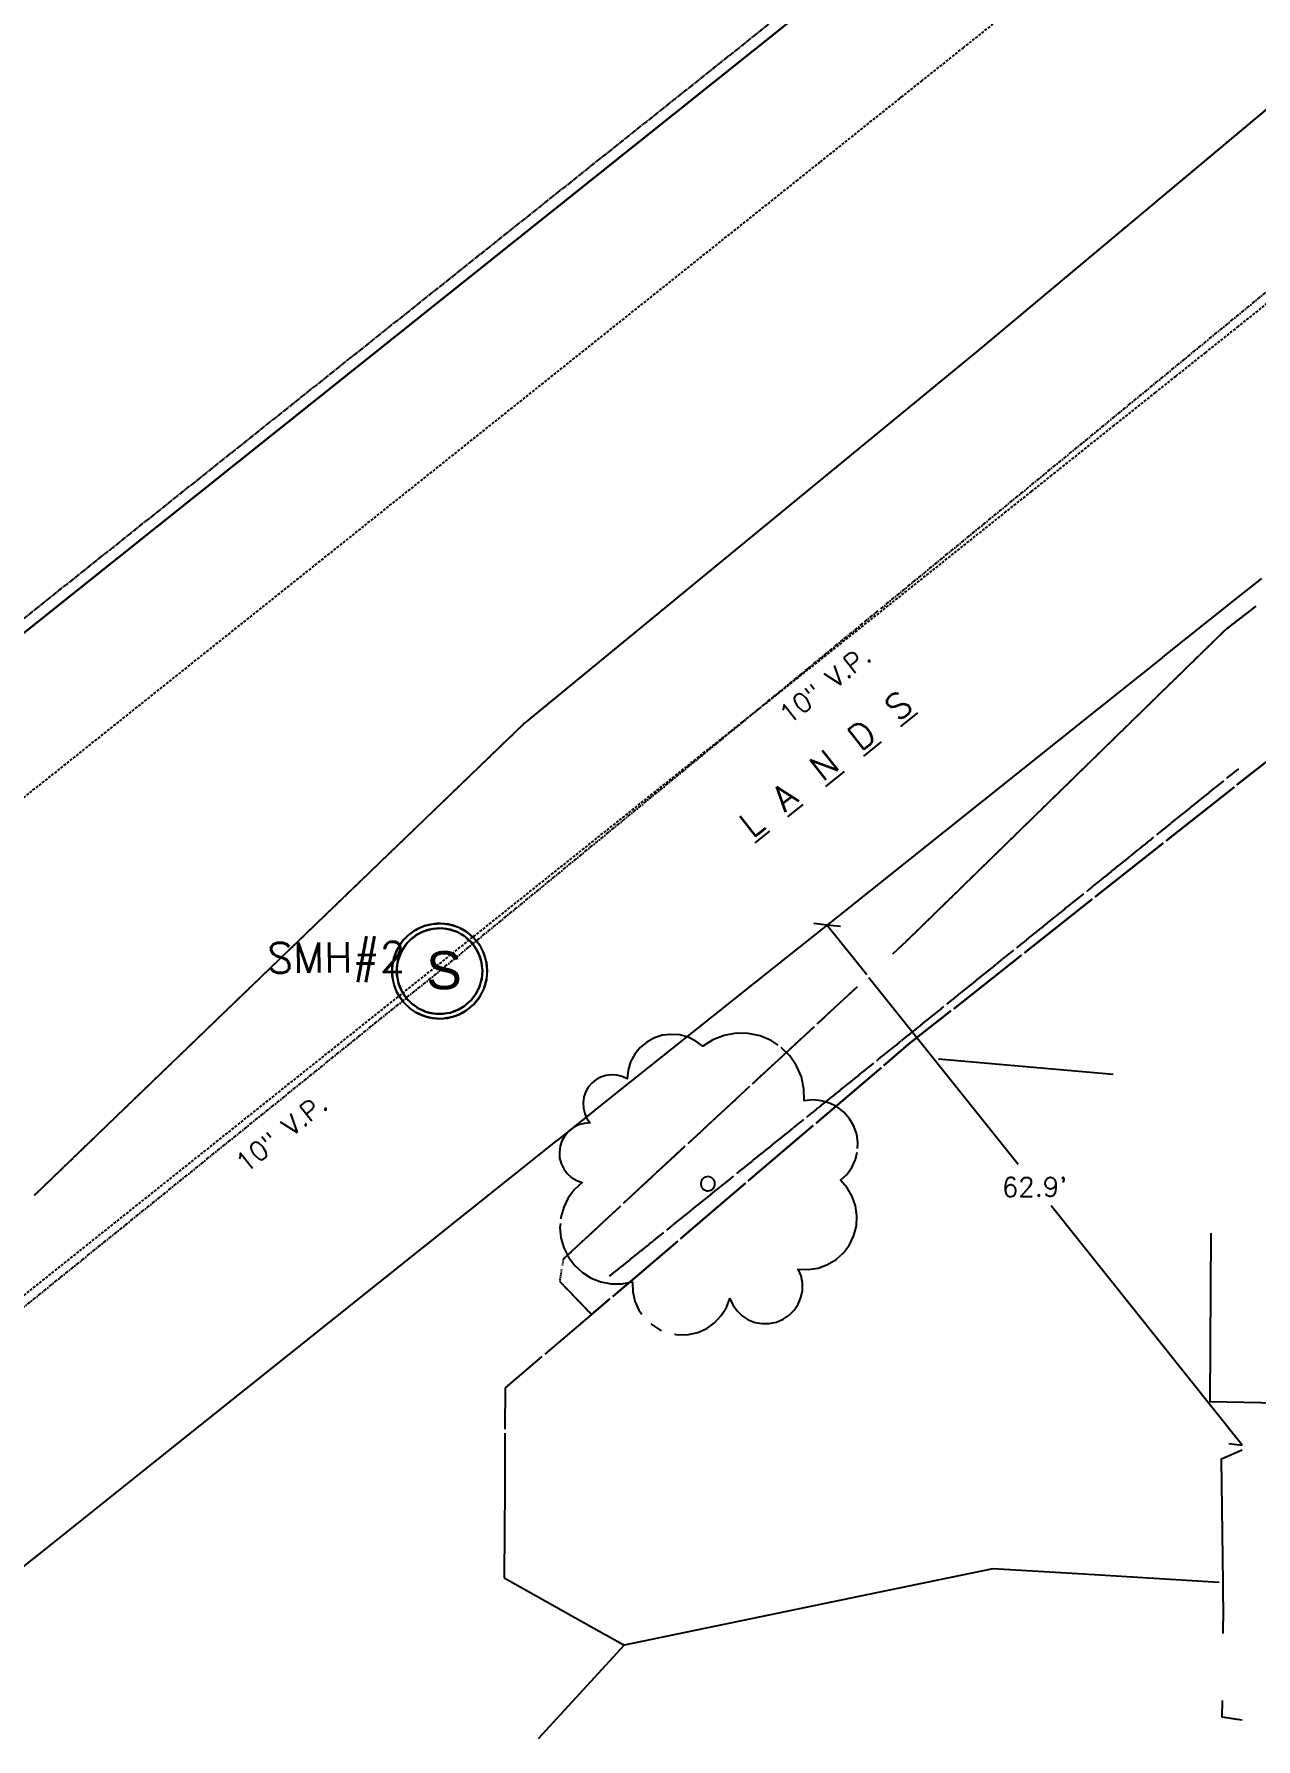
# Model space of a CAD drawing. Header units: inches. Extents: x -5728 to 15181, y 9834 to 15140.
# Drawn here: x 10855 to 12240, y 12149 to 14082 of the extents above; entities that cross this region are included whole.
import ezdxf

# ---------------------------------------------------------------- set-up
doc = ezdxf.new("R2010")
doc.units = ezdxf.units.IN
doc.header["$MEASUREMENT"] = 0
for name, pattern in [('IMPORT-CL', [8.4, 6, -0.6, 1.2, -0.6]), ('IMPORT-DASHED2 _3_', [4.5, 3, -1.5]), ('IMPORT-GUARDRAIL', [12, 3, 0, 6, 0, 3, 0]), ('IMPORT-HIDDEN2 _3_', [2.25, 1.5, -0.75]), ('IMPORT-SAN', [7.8, 4.2, -1.8, 0, -1.8])]:
    doc.linetypes.add(name, pattern=pattern)
for name, color, linetype, lineweight in [('1810 S Park Street_dwg', 147, 'Continuous', 9), ('G-ANNO-MASK', 147, 'Continuous', 9), ('V-ANNO-DIMS-TEXT0', 147, 'Continuous', 9), ('V-ANNO-TEXT1', 147, 'Continuous', 9), ('V-ANNO-TEXT1-SAN-E', 147, 'Continuous', 9), ('V-NODE-PLNT-TREE-E', 147, 'Continuous', 9), ('V-NODE-SSWR-SMH-E', 147, 'Continuous', 9), ('V-PROP-ADJN', 147, 'IMPORT-DASHED2 _3_', 9), ('V-PROP-CNTR-E', 147, 'IMPORT-CL', 9), ('V-PROP-PRCL', 147, 'Continuous', 9), ('V-RAIL-CNTR-E', 147, 'Continuous', 9), ('V-ROAD-ASPH-E', 147, 'Continuous', 9), ('V-ROAD-CONC-E', 147, 'Continuous', 9), ('V-ROAD-GRVL-E', 147, 'IMPORT-HIDDEN2 _3_', 9), ('V-RWAY-LINE-E', 147, 'IMPORT-DASHED2 _3_', 9), ('V-SITE-E', 147, 'Continuous', 9), ('V-SSWR-PIPE-E', 147, 'IMPORT-SAN', 9), ('V-SURV-FIGR-E', 147, 'Continuous', 9), ('V-SWLK-E', 147, 'Continuous', 9)]:
    doc.layers.add(name, color=color, linetype=linetype, lineweight=lineweight)
doc.styles.add('Arial_2', font='arial.ttf', dxfattribs={"height": 43.2})
doc.styles.add('Simplex', font='simplex_.ttf', dxfattribs={"height": 21.6})
doc.styles.add('Simplex_1', font='simplex_.ttf', dxfattribs={"height": 34.2})
doc.styles.add('Simplex_2', font='simplex_.ttf', dxfattribs={"height": 28.8})

# ---------------------------------------------------------------- blocks, each defined once
blk = doc.blocks.new('1810 S Park Street_dwg__ArchTick-1480295-SITE PLAN')
at = {"layer": 'V-ANNO-DIMS-TEXT0', "color": 153, "lineweight": 25}
blk.add_line((-6, -6), (0, 0), dxfattribs=at)
blk = doc.blocks.new('1810 S Park Street_dwg__ArchTick-V19-SITE PLAN')
at = {"layer": 'V-ANNO-DIMS-TEXT0', "color": 143, "lineweight": 25}
blk.add_line((-6, -6), (0, 0), dxfattribs=at)
at = {"layer": 'V-ANNO-DIMS-TEXT0', "color": 8, "lineweight": 25}
blk.add_line((0, 0), (6, 6), dxfattribs=at)
blk = doc.blocks.new('1810 S Park Street_dwg-1419150-SITE PLAN')
at = {"layer": 'G-ANNO-MASK', "color": 8, "lineweight": 25, "flags": 128}
for points in [[(9819136.3, 5672125.5), (9819135.1, 5672128.4), (9819133.3, 5672132.8), (9819132.5, 5672137.3), (9819131.6, 5672141.8), (9819131.6, 5672146.5), (9819131.6, 5672151.1), (9819132.5, 5672155.7), (9819133.3, 5672160.2), (9819135.1, 5672164.5), (9819136.8, 5672168.7), (9819139.3, 5672172.7), (9819141.8, 5672176.5), (9819145.1, 5672180), (9819148.1, 5672183.2), (9819152.2, 5672186.1), (9819155.7, 5672188.6), (9819160.3, 5672190.7), (9819164.1, 5672192.4), (9819169.4, 5672193.7), (9819173, 5672194.6), (9819182.3, 5672195), (9819185.3, 5672194.6), (9819191.4, 5672193.7), (9819195.2, 5672192.4), (9819200.2, 5672190.7), (9819203.8, 5672188.6), (9819208.2, 5672186.1), (9819210.8, 5672183.7)], [(9819212.6, 5672182.2), (9819215.1, 5672180), (9819217.9, 5672176.5), (9819220.8, 5672172.7), (9819222.9, 5672168.7), (9819225.1, 5672164.5), (9819226.4, 5672160.2), (9819227.7, 5672155.7), (9819228.1, 5672151.1), (9819228.6, 5672146.5), (9819228.1, 5672141.8), (9819227.7, 5672137.3), (9819226.4, 5672132.8), (9819225.1, 5672128.4), (9819222.9, 5672124.2), (9819220.8, 5672120.2), (9819217.9, 5672116.4), (9819215.1, 5672112.9), (9819211.5, 5672109.7), (9819208.2, 5672106.9), (9819203.8, 5672104.4), (9819200.2, 5672102.3), (9819195.2, 5672100.5), (9819191.4, 5672099.2), (9819185.3, 5672098.4)], [(9819210.8, 5672183.7), (9819211.5, 5672183.2), (9819212.6, 5672182.2)], [(9819137.3, 5672123.4), (9819136.8, 5672124.2), (9819136.3, 5672125.5)], [(9819185.3, 5672098.4), (9819182.3, 5672097.9), (9819173, 5672098.4), (9819169.4, 5672099.2), (9819164.1, 5672100.5), (9819160.3, 5672102.3), (9819155.7, 5672104.4), (9819152.2, 5672106.9), (9819148.1, 5672109.7), (9819145.1, 5672112.9), (9819141.8, 5672116.4), (9819139.3, 5672120.2), (9819137.3, 5672123.4)]]:
    blk.add_lwpolyline(points, dxfattribs=at)
at = {"layer": 'V-ANNO-DIMS-TEXT0', "color": 143, "lineweight": 25}
blk.add_line((9819619.9, 5672195.1), (9819664.3, 5672138.5), dxfattribs=at)
at = {"layer": 'V-ANNO-DIMS-TEXT0', "color": 145, "lineweight": 25}
blk.add_line((9819666.8, 5672135.3), (9819720.7, 5672066.6), dxfattribs=at)
at = {"layer": 'V-ANNO-DIMS-TEXT0', "color": 153, "lineweight": 25}
for p, q in [((9819720.7, 5672066.6), (9819834.2, 5671922)), ((9820085.6, 5671601.5), (9819871.3, 5671874.7))]:
    blk.add_line(p, q, dxfattribs=at)
at = {"layer": 'V-NODE-PLNT-TREE-E', "color": 8, "lineweight": 25, "flags": 128}
blk.add_lwpolyline([(9819459.8, 5672069.5), (9819451.7, 5672071.8), (9819441.9, 5672072.6), (9819432.2, 5672071.6), (9819422.9, 5672068.7), (9819414.3, 5672064), (9819406.7, 5672057.8), (9819400.5, 5672050.3), (9819395.8, 5672041.8), (9819392.8, 5672032.5), (9819391.6, 5672022.7), (9819386, 5672025.4), (9819380, 5672027), (9819373.8, 5672027.4), (9819367.7, 5672026.7), (9819361.8, 5672024.8), (9819356.3, 5672021.9), (9819351.5, 5672018), (9819347.5, 5672013.3), (9819344.4, 5672007.9), (9819342.4, 5672002), (9819341.5, 5671995.9), (9819341.8, 5671989.7), (9819343.2, 5671983.7), (9819345, 5671979.5)], dxfattribs=at)
at = {"layer": 'V-NODE-PLNT-TREE-E', "color": 143, "lineweight": 25, "flags": 128}
for points in [[(9819563.2, 5672059.2), (9819555.3, 5672064.6), (9819542.7, 5672070), (9819529.3, 5672072.9), (9819515.6, 5672073.2), (9819502, 5672070.9), (9819489.2, 5672066), (9819477.6, 5672058.8), (9819469.8, 5672064.8), (9819461.1, 5672069.2), (9819459.8, 5672069.5)], [(9819345, 5671979.5), (9819345.7, 5671978), (9819349.2, 5671972.9), (9819342.6, 5671972.4), (9819336.2, 5671970.7), (9819330.2, 5671967.7), (9819324.9, 5671963.7), (9819320.5, 5671958.7), (9819317.2, 5671953), (9819315, 5671946.7), (9819314.1, 5671940.1), (9819314.4, 5671933.5), (9819316.1, 5671927), (9819318.9, 5671921), (9819322.9, 5671915.7), (9819327.8, 5671911.2), (9819333.5, 5671907.7), (9819339.7, 5671905.4), (9819331, 5671897.5), (9819323.8, 5671888.1), (9819318.5, 5671877.6), (9819315.3, 5671866.2), (9819315.1, 5671864.5)]]:
    blk.add_lwpolyline(points, dxfattribs=at)
at = {"layer": 'V-NODE-PLNT-TREE-E', "color": 145, "lineweight": 25, "flags": 128}
for points in [[(9819628.1, 5671989.5), (9819620.9, 5671993.2), (9819611.6, 5671996), (9819601.9, 5671996.9), (9819592.2, 5671996), (9819592, 5672009.7), (9819589.2, 5672023.1), (9819583.9, 5672035.8), (9819576.3, 5672047.2), (9819566.7, 5672056.8)], [(9819490.2, 5671902.9), (9819490.1, 5671904.4), (9819489.6, 5671905.9), (9819489, 5671907.2), (9819488, 5671908.4), (9819486.9, 5671909.4), (9819485.5, 5671910.2), (9819484.1, 5671910.7), (9819482.6, 5671910.9), (9819481.1, 5671910.8), (9819479.6, 5671910.5), (9819478.2, 5671909.8), (9819477, 5671908.9), (9819475.9, 5671907.8), (9819475.1, 5671906.6), (9819474.5, 5671905.2), (9819474.3, 5671903.7), (9819474.3, 5671902.1)], [(9819474.3, 5671902.1), (9819474.5, 5671900.6), (9819475.1, 5671899.2), (9819475.9, 5671898), (9819477, 5671896.9), (9819478.2, 5671896), (9819479.6, 5671895.3), (9819481.1, 5671895), (9819482.6, 5671894.9), (9819484.1, 5671895.1), (9819485.5, 5671895.6), (9819486.9, 5671896.4), (9819488, 5671897.4), (9819489, 5671898.6), (9819489.6, 5671899.9), (9819490.1, 5671901.4), (9819490.2, 5671902.9)], [(9819314.6, 5671859), (9819314.1, 5671854.5), (9819315.1, 5671842.7), (9819318.3, 5671831.4), (9819323.5, 5671820.8), (9819330.5, 5671811.3), (9819339.2, 5671803.3), (9819349.1, 5671797)], [(9819349.1, 5671797), (9819360.1, 5671792.6), (9819371.7, 5671790.3), (9819383.5, 5671790.2), (9819392.1, 5671791.7)]]:
    blk.add_lwpolyline(points, dxfattribs=at)
at = {"layer": 'V-NODE-PLNT-TREE-E', "color": 153, "lineweight": 25, "flags": 128}
for points in [[(9819652.4, 5671941.5), (9819652.8, 5671947.9), (9819651.5, 5671957.6), (9819648.4, 5671966.8), (9819643.5, 5671975.3), (9819637.2, 5671982.7), (9819629.6, 5671988.8), (9819628.1, 5671989.5)], [(9819442.9, 5671732.6), (9819447.7, 5671731.8), (9819458.7, 5671732), (9819469.5, 5671734.4), (9819479.6, 5671738.9), (9819488.6, 5671745.2), (9819496.2, 5671753.2), (9819502.2, 5671762.5), (9819506.2, 5671772.7), (9819509.4, 5671765.2), (9819514.1, 5671758.5), (9819520, 5671752.8), (9819526.8, 5671748.3), (9819534.4, 5671745.2), (9819542.5, 5671743.7), (9819550.6, 5671743.7), (9819558.7, 5671745.3), (9819566.2, 5671748.5), (9819573.1, 5671753), (9819578.9, 5671758.8), (9819583.5, 5671765.6), (9819586.7, 5671773.1), (9819588.4, 5671781.1), (9819588.5, 5671789.3), (9819587, 5671797.4), (9819584, 5671805), (9819595.3, 5671804.5), (9819606.6, 5671806.1), (9819617.3, 5671810), (9819627, 5671815.8), (9819635.5, 5671823.4), (9819642.3, 5671832.4), (9819647.3, 5671842.7), (9819650.2, 5671853.7), (9819650.9, 5671865), (9819649.4, 5671876.3), (9819645.8, 5671887), (9819640.1, 5671896.9), (9819632.7, 5671905.5), (9819639.8, 5671912.1), (9819645.6, 5671920), (9819649.8, 5671928.8), (9819651.9, 5671937.1)], [(9819392.1, 5671791.7), (9819395.1, 5671792.2), (9819395.2, 5671792.2), (9819395.3, 5671792.2), (9819395.5, 5671792.2), (9819395.6, 5671792.1), (9819395.7, 5671792.1)], [(9819395.7, 5671792.1), (9819396, 5671781.1), (9819398.4, 5671770.3), (9819402.9, 5671760.2), (9819406.2, 5671755.4)], [(9819416.2, 5671744.5), (9819417.2, 5671743.6), (9819426.5, 5671737.7), (9819428.4, 5671736.9)]]:
    blk.add_lwpolyline(points, dxfattribs=at)
at = {"layer": 'V-NODE-SSWR-SMH-E', "color": 8, "lineweight": 25}
for p, q in [((9819212.6, 5672182.2), (9819210.8, 5672183.7)), ((9819215.1, 5672187.1), (9819216.4, 5672186.1)), ((9819216.4, 5672186.1), (9819216.9, 5672185.6)), ((9819132, 5672121.7), (9819131.8, 5672122)), ((9819133, 5672120.1), (9819132, 5672121.7)), ((9819136.3, 5672125.5), (9819136.8, 5672124.2)), ((9819136.8, 5672124.2), (9819137.3, 5672123.4))]:
    blk.add_line(p, q, dxfattribs=at)
at = {"layer": 'V-NODE-SSWR-SMH-E', "color": 8, "lineweight": 25, "flags": 128}
for points in [[(9819131.8, 5672122), (9819131, 5672124.2), (9819128.2, 5672131.3), (9819127.9, 5672132.8), (9819126.2, 5672141.3), (9819126.2, 5672141.8), (9819126.2, 5672151.1), (9819126.2, 5672151.6), (9819127.9, 5672160.2), (9819128.2, 5672161.7), (9819131, 5672168.7), (9819132, 5672171.2), (9819135.4, 5672176.5), (9819137.5, 5672179.8), (9819140.7, 5672183.2), (9819144.6, 5672187.3), (9819146.4, 5672188.6), (9819151.8, 5672192.4), (9819153, 5672193.2), (9819155.9, 5672194.6), (9819156.9, 5672195), (9819158.1, 5672195.6), (9819162.3, 5672197.5), (9819168.3, 5672198.9), (9819172.3, 5672199.9), (9819182.5, 5672200.4), (9819185.9, 5672199.9), (9819192.7, 5672198.9), (9819196.9, 5672197.5), (9819202.4, 5672195.6), (9819203.4, 5672195), (9819205.7, 5672193.7), (9819210.9, 5672190.7), (9819211.3, 5672190.5), (9819215.1, 5672187.1)], [(9819210.8, 5672183.7), (9819208.2, 5672186.1), (9819200.5, 5672190.5), (9819200.2, 5672190.7), (9819191.4, 5672193.7), (9819182.3, 5672195), (9819173, 5672194.6), (9819167.5, 5672193.2), (9819164.1, 5672192.4), (9819155.7, 5672188.6), (9819153.9, 5672187.3), (9819148.1, 5672183.2), (9819144.9, 5672179.8), (9819141.8, 5672176.5), (9819138.4, 5672171.2), (9819136.8, 5672168.7), (9819133.9, 5672161.7), (9819133.3, 5672160.2), (9819131.7, 5672151.6), (9819131.6, 5672151.1), (9819131.6, 5672141.8), (9819131.7, 5672141.3), (9819133.3, 5672132.8), (9819133.9, 5672131.3), (9819136.3, 5672125.5)], [(9819185.3, 5672098.4), (9819191.4, 5672099.2), (9819200.2, 5672102.3), (9819200.5, 5672102.5), (9819208.2, 5672106.9), (9819210.8, 5672109.2), (9819215.1, 5672112.9), (9819218.6, 5672117.3), (9819220.8, 5672120.2), (9819224, 5672126.4), (9819225.1, 5672128.4), (9819227.4, 5672136.2), (9819227.7, 5672137.3), (9819228.6, 5672146.5), (9819227.7, 5672155.7), (9819227.4, 5672156.7), (9819225.1, 5672164.5), (9819224, 5672166.5), (9819220.8, 5672172.7), (9819218.6, 5672175.7), (9819215.1, 5672180), (9819212.6, 5672182.2)], [(9819216.9, 5672185.6), (9819219, 5672183.7), (9819222, 5672180), (9819225.4, 5672175.7), (9819226.9, 5672172.7), (9819230.1, 5672166.5), (9819230.7, 5672164.5), (9819233, 5672156.7), (9819233.1, 5672155.7), (9819234, 5672146.5), (9819233.1, 5672137.3), (9819233, 5672136.2), (9819230.7, 5672128.4), (9819230.1, 5672126.4), (9819226.9, 5672120.2), (9819225.4, 5672117.3), (9819222, 5672112.9), (9819219, 5672109.2), (9819216.4, 5672106.9), (9819211.3, 5672102.5), (9819210.9, 5672102.3), (9819205.7, 5672099.2), (9819204.2, 5672098.4), (9819203.4, 5672097.9), (9819202.4, 5672097.3), (9819196.9, 5672095.4), (9819192.7, 5672094), (9819185.9, 5672093)], [(9819185.9, 5672093), (9819182.5, 5672092.5), (9819172.3, 5672093), (9819168.3, 5672094), (9819162.3, 5672095.4), (9819158.1, 5672097.3), (9819156.9, 5672097.9), (9819155.9, 5672098.4), (9819153, 5672099.7), (9819151.8, 5672100.5), (9819146.4, 5672104.4), (9819144.6, 5672105.7), (9819140.7, 5672109.7), (9819137.5, 5672113.1), (9819135.4, 5672116.4), (9819133, 5672120.1)], [(9819137.3, 5672123.4), (9819138.4, 5672121.7), (9819141.8, 5672116.4), (9819144.9, 5672113.1), (9819148.1, 5672109.7), (9819153.9, 5672105.7), (9819155.7, 5672104.4), (9819164.1, 5672100.5), (9819167.5, 5672099.7), (9819173, 5672098.4)]]:
    blk.add_lwpolyline(points, dxfattribs=at)
at = {"layer": 'V-NODE-SSWR-SMH-E', "color": 8, "lineweight": 25}
for radius, start, end in [(54, 49.093, 206.8786), (48.6, 50.3485, 205.68), (48.6, 47.6748, 50.3485), (48.6, 0, 47.6748), (54, 46.6593, 49.093), (54, 0, 46.6593), (54, 216.2094, 0), (48.6, 208.3478, 0), (54, 206.8786, 209.2882), (54, 209.2882, 216), (48.6, 205.7143, 208.3478)]:
    blk.add_arc((9819180, 5672146.5), radius, start, end, dxfattribs=at)
at = {"layer": 'V-PROP-ADJN', "color": 143, "lineweight": 25}
for p, q in [((9819816.1, 5673215.3), (9819782.5, 5673188.9)), ((9819782.5, 5673188.9), (9819735, 5673151.7)), ((9819735, 5673151.7), (9819711.2, 5673133)), ((9819709.7, 5673131.8), (9819618.7, 5673060.4)), ((9819711.2, 5673133), (9819709.7, 5673131.8)), ((9819618.7, 5673060.4), (9819593.4, 5673040.5)), ((9819593.4, 5673040.5), (9817246.1, 5671198.4))]:
    blk.add_line(p, q, dxfattribs=at)
at = {"layer": 'V-PROP-CNTR-E', "color": 143, "lineweight": 25}
blk.add_line((9819614.4, 5673258.5), (9817247.7, 5671401.5), dxfattribs=at)
at = {"layer": 'V-PROP-PRCL', "color": 143, "lineweight": 25}
for p, q in [((9820115.6, 5672584.1), (9820085.3, 5672560.4)), ((9820085.3, 5672560.4), (9820002.7, 5672495.6)), ((9820002.7, 5672495.5), (9819929.7, 5672438.3)), ((9819929.7, 5672438.3), (9819710.7, 5672266.4)), ((9819710.7, 5672266.4), (9819629.8, 5672203)), ((9819629.8, 5672203), (9819559.4, 5672147.7)), ((9819559.4, 5672147.7), (9819372.4, 5672001)), ((9819372.4, 5672001), (9819312, 5671953.5)), ((9819311.9, 5671953.5), (9818853, 5671593.4)), ((9818853, 5671593.4), (9818736.9, 5671502.3))]:
    blk.add_line(p, q, dxfattribs=at)
at = {"layer": 'V-PROP-PRCL', "color": 253, "lineweight": 25}
blk.add_line((9818736.9, 5671502.3), (9818591.7, 5671388.4), dxfattribs=at)
at = {"layer": 'V-RAIL-CNTR-E', "color": 143, "lineweight": 25, "flags": 128}
blk.add_lwpolyline([(9817247.6, 5671384.3), (9818591.5, 5672439.6), (9820725.4, 5674115), (9820869.4, 5674227.5)], dxfattribs=at)
at = {"layer": 'V-ROAD-ASPH-E', "color": 8, "lineweight": 25}
for p, q in [((9820127.6, 5672382.6), (9820085.8, 5672350.2)), ((9820082.5, 5672347.6), (9820005, 5672287.4)), ((9820001.6, 5672284.8), (9819924.2, 5672224.6)), ((9819920.8, 5672222), (9819843.4, 5672161.9)), ((9819840, 5672159.2), (9819762.6, 5672099.1)), ((9819759.2, 5672096.5), (9819711.1, 5672059.1)), ((9819711.1, 5672059.1), (9819683, 5672035.5)), ((9819679.7, 5672032.8), (9819605.6, 5671970.6)), ((9819602.3, 5671967.9), (9819528.1, 5671905.7)), ((9819524.9, 5671903), (9819462.6, 5671850.8)), ((9819462.6, 5671850.8), (9819450.7, 5671840.8)), ((9819447.5, 5671838.1), (9819408.8, 5671805.6)), ((9819408.8, 5671805.6), (9819373.3, 5671775.9)), ((9819292.5, 5671708.4), (9819250.4, 5671673.3)), ((9819250.4, 5671673.3), (9819249.8, 5671626.6)), ((9819249.8, 5671621.9), (9819249, 5671559.4)), ((9819249, 5671559.4), (9819247.7, 5671460.1)), ((9819247.7, 5671460), (9819247.7, 5671457.9))]:
    blk.add_line(p, q, dxfattribs=at)
at = {"layer": 'V-ROAD-ASPH-E', "color": 143, "lineweight": 25, "flags": 128}
blk.add_lwpolyline([(9819370.1, 5671773.2), (9819349.2, 5671755.7), (9819295.7, 5671711.1)], dxfattribs=at)
at = {"layer": 'V-ROAD-CONC-E', "color": 253, "lineweight": 25}
for p, q in [((9819801.9, 5671463.5), (9819671.6, 5671437.6)), ((9819904.5, 5671456.5), (9819801.9, 5671463.5)), ((9820058.2, 5671446), (9819904.5, 5671456.5)), ((9820062.8, 5671445.7), (9820062.2, 5671445.7)), ((9819671.6, 5671437.6), (9819383, 5671380.4))]:
    blk.add_line(p, q, dxfattribs=at)
at = {"layer": 'V-ROAD-CONC-E', "color": 8, "lineweight": 25}
for p, q in [((9819247.7, 5671457.9), (9819360.9, 5671393.1)), ((9819360.9, 5671393.1), (9819363.1, 5671391.8)), ((9819363.1, 5671391.8), (9819381.2, 5671381.4)), ((9819383, 5671380.4), (9819284.5, 5671274.9)), ((9819381.2, 5671381.4), (9819383, 5671380.4))]:
    blk.add_line(p, q, dxfattribs=at)
at = {"layer": 'V-ROAD-GRVL-E', "color": 253, "lineweight": 25}
blk.add_line((9820328.8, 5673283.5), (9819794.7, 5672843.7), dxfattribs=at)
at = {"layer": 'V-ROAD-GRVL-E', "color": 145, "lineweight": 25}
for p, q in [((9819653.5, 5672124.9), (9819607.1, 5672082.7)), ((9819604.1, 5672079.9), (9819533.4, 5672015.5)), ((9819530.4, 5672012.7), (9819459.7, 5671948.3)), ((9819456.6, 5671945.5), (9819386, 5671881.1))]:
    blk.add_line(p, q, dxfattribs=at)
at = {"layer": 'V-ROAD-GRVL-E', "color": 253, "lineweight": 25, "flags": 128}
blk.add_lwpolyline([(9819794.7, 5672843.7), (9819278.6, 5672426.9), (9818718.1, 5671895.6)], dxfattribs=at)
at = {"layer": 'V-ROAD-GRVL-E', "color": 143, "lineweight": 25, "flags": 128}
for points in [[(9820109, 5672552.7), (9820075.1, 5672527.1), (9819709.2, 5672175.7), (9819693.6, 5672161.5)], [(9819315.5, 5671807.1), (9819313.2, 5671793.6), (9819349.2, 5671755.7)]]:
    blk.add_lwpolyline(points, dxfattribs=at)
at = {"layer": 'V-ROAD-GRVL-E', "color": 145, "lineweight": 25, "flags": 128}
blk.add_lwpolyline([(9819382.9, 5671878.3), (9819317.5, 5671818.6), (9819316.2, 5671811.4)], dxfattribs=at)
at = {"layer": 'V-RWAY-LINE-E', "color": 8, "lineweight": 25}
for p, q in [((9820138.5, 5672907.2), (9820091.5, 5672870.2)), ((9820091.5, 5672870.2), (9820054.2, 5672841)), ((9820054.2, 5672841), (9820020.2, 5672814.3)), ((9819996.9, 5672796), (9819949.8, 5672759.1)), ((9820020.2, 5672814.3), (9819996.9, 5672796)), ((9819949.8, 5672759.1), (9819886.4, 5672709.3)), ((9819878.6, 5672703.2), (9819855.3, 5672684.9)), ((9819886.4, 5672709.3), (9819878.6, 5672703.3)), ((9819855.3, 5672684.9), (9819826.4, 5672662.3)), ((9819826.4, 5672662.3), (9817736.8, 5671022.6))]:
    blk.add_line(p, q, dxfattribs=at)
at = {"layer": 'V-SITE-E', "color": 145, "linetype": 'IMPORT-GUARDRAIL', "lineweight": 25}
for p, q in [((9820070.6, 5672355), (9819994, 5672294.3)), ((9820087.7, 5672368.5), (9820073.9, 5672357.6)), ((9819990.7, 5672291.6), (9819914.2, 5672230.9)), ((9819910.8, 5672228.3), (9819834.3, 5672167.5)), ((9819830.9, 5672164.9), (9819818.2, 5672154.8)), ((9819818.1, 5672154.7), (9819754.4, 5672104.2)), ((9819751.1, 5672101.5), (9819674.5, 5672040.8)), ((9819671.2, 5672038.1), (9819594.6, 5671977.4)), ((9819591.3, 5671974.8), (9819514.7, 5671914.1)), ((9819511.4, 5671911.4), (9819434.8, 5671850.7)), ((9819431.5, 5671848), (9819369.4, 5671798.8))]:
    blk.add_line(p, q, dxfattribs=at)
at = {"layer": 'V-SSWR-PIPE-E', "color": 8, "lineweight": 25}
for p, q in [((9819683.5, 5672553.3), (9821317.4, 5673873.1)), ((9819665.1, 5672538.4), (9819683.5, 5672553.3)), ((9819641.6, 5672519.4), (9819665.1, 5672538.4)), ((9819600.6, 5672486.3), (9819641.6, 5672519.4))]:
    blk.add_line(p, q, dxfattribs=at)
at = {"layer": 'V-SSWR-PIPE-E', "color": 8, "lineweight": 25, "flags": 128}
blk.add_lwpolyline([(9817336.6, 5670681.4), (9819180, 5672146.5), (9819600.6, 5672486.3)], dxfattribs=at)
at = {"layer": 'V-SURV-FIGR-E', "color": 253, "lineweight": 25}
for p, q in [((9820328.8, 5673283.5), (9819794.7, 5672843.7)), ((9819801.9, 5671463.5), (9819671.6, 5671437.6)), ((9819904.5, 5671456.5), (9819801.9, 5671463.5)), ((9820058.2, 5671446), (9819904.5, 5671456.5)), ((9819671.6, 5671437.6), (9819383, 5671380.4))]:
    blk.add_line(p, q, dxfattribs=at)
at = {"layer": 'V-SURV-FIGR-E', "color": 8, "lineweight": 25}
for p, q in [((9820085.8, 5672350.2), (9820127.6, 5672382.6)), ((9820005, 5672287.4), (9820082.5, 5672347.6)), ((9819924.2, 5672224.6), (9820001.6, 5672284.8)), ((9819843.4, 5672161.9), (9819920.8, 5672222)), ((9819762.6, 5672099.1), (9819840, 5672159.2)), ((9819711.1, 5672059.1), (9819759.2, 5672096.5)), ((9819683, 5672035.5), (9819711.1, 5672059.1)), ((9819605.6, 5671970.6), (9819679.7, 5672032.8)), ((9819528.1, 5671905.7), (9819602.3, 5671967.9)), ((9819462.6, 5671850.8), (9819524.9, 5671903)), ((9819450.7, 5671840.8), (9819462.6, 5671850.8)), ((9819408.8, 5671805.6), (9819447.5, 5671838.1)), ((9819373.3, 5671775.9), (9819408.8, 5671805.6)), ((9819292.5, 5671708.4), (9819250.4, 5671673.3)), ((9819250.4, 5671673.3), (9819249.8, 5671626.6)), ((9819249.8, 5671621.9), (9819249, 5671559.4)), ((9819249, 5671559.4), (9819247.7, 5671460.1)), ((9819247.7, 5671460), (9819247.7, 5671457.9)), ((9819247.7, 5671457.9), (9819360.9, 5671393.1)), ((9819360.9, 5671393.1), (9819363.1, 5671391.8)), ((9819363.1, 5671391.8), (9819381.2, 5671381.4)), ((9819383, 5671380.4), (9819284.5, 5671274.9)), ((9819381.2, 5671381.4), (9819383, 5671380.4))]:
    blk.add_line(p, q, dxfattribs=at)
at = {"layer": 'V-SURV-FIGR-E', "color": 145, "lineweight": 25}
for p, q in [((9819653.5, 5672124.9), (9819607.1, 5672082.7)), ((9819604.1, 5672079.9), (9819533.4, 5672015.5)), ((9819530.4, 5672012.7), (9819459.7, 5671948.3)), ((9819456.6, 5671945.5), (9819386, 5671881.1)), ((9819382.9, 5671878.3), (9819317.5, 5671818.6))]:
    blk.add_line(p, q, dxfattribs=at)
at = {"layer": 'V-SURV-FIGR-E', "color": 153, "lineweight": 25}
for p, q in [((9819942.9, 5672023.1), (9819745, 5672042.1)), ((9820062.9, 5671432.7), (9820062.8, 5671445.7))]:
    blk.add_line(p, q, dxfattribs=at)
at = {"layer": 'V-SURV-FIGR-E', "color": 143, "lineweight": 25}
blk.add_line((9819349.2, 5671755.7), (9819370.1, 5671773.2), dxfattribs=at)
at = {"layer": 'V-SURV-FIGR-E', "color": 143, "lineweight": 25, "flags": 128}
for points in [[(9820869.4, 5674227.5), (9820725.4, 5674115), (9818591.5, 5672439.6), (9817247.6, 5671384.3)], [(9817247.6, 5671384.3), (9818591.5, 5672439.6), (9820725.4, 5674115), (9820869.4, 5674227.5)], [(9820869.4, 5674227.5), (9820725.4, 5674115), (9818591.5, 5672439.6), (9817247.6, 5671384.3)], [(9817247.6, 5671384.3), (9818591.5, 5672439.6), (9820725.4, 5674115), (9820869.4, 5674227.5)], [(9820869.4, 5674227.5), (9820725.4, 5674115), (9818591.5, 5672439.6), (9817247.6, 5671384.3)], [(9817247.6, 5671384.3), (9818591.5, 5672439.6), (9820725.4, 5674115), (9820869.4, 5674227.5)], [(9820869.4, 5674227.5), (9820725.4, 5674115), (9818591.5, 5672439.6), (9817247.6, 5671384.3)], [(9817247.6, 5671384.3), (9818591.5, 5672439.6), (9820725.4, 5674115), (9820869.4, 5674227.5)], [(9820869.4, 5674227.5), (9820725.4, 5674115), (9818591.5, 5672439.6), (9817247.6, 5671384.3)], [(9817247.6, 5671384.3), (9818591.5, 5672439.6), (9820725.4, 5674115), (9820869.4, 5674227.5)], [(9820869.4, 5674227.5), (9820725.4, 5674115), (9818591.5, 5672439.6), (9817247.6, 5671384.3)], [(9817247.6, 5671384.3), (9818591.5, 5672439.6), (9820725.4, 5674115), (9820869.4, 5674227.5)], [(9820869.4, 5674227.5), (9820725.4, 5674115), (9818591.5, 5672439.6), (9817247.6, 5671384.3)], [(9817247.6, 5671384.3), (9818591.5, 5672439.6), (9820725.4, 5674115), (9820869.4, 5674227.5)], [(9820869.4, 5674227.5), (9820725.4, 5674115), (9818591.5, 5672439.6), (9817247.6, 5671384.3)], [(9817247.6, 5671384.3), (9818591.5, 5672439.6), (9820725.4, 5674115), (9820869.4, 5674227.5)], [(9820869.4, 5674227.5), (9820725.4, 5674115), (9818591.5, 5672439.6), (9817247.6, 5671384.3)], [(9817247.6, 5671384.3), (9818591.5, 5672439.6), (9820725.4, 5674115), (9820869.4, 5674227.5)], [(9820109, 5672552.7), (9820075.1, 5672527.1), (9819709.2, 5672175.7), (9819693.6, 5672161.5)], [(9819313.2, 5671793.6), (9819349.2, 5671755.7), (9819295.7, 5671711.1)]]:
    blk.add_lwpolyline(points, dxfattribs=at)
at = {"layer": 'V-SURV-FIGR-E', "color": 253, "lineweight": 25, "flags": 128}
blk.add_lwpolyline([(9819794.7, 5672843.7), (9819278.6, 5672426.9), (9818718.1, 5671895.6)], dxfattribs=at)
at = {"layer": 'V-SURV-FIGR-E', "color": 153, "lineweight": 25, "flags": 128}
for points in [[(9820052, 5671842), (9820049.3, 5671651.4), (9820203.2, 5671647.1), (9820300.6, 5671723.3)], [(9820062.8, 5671445.7), (9820062.1, 5671586.2), (9820083.7, 5671595.4)], [(9820062.4, 5671388), (9820063, 5671415.7), (9820062.9, 5671432.6)], [(9820079.4, 5671290.2), (9820060.4, 5671293.4), (9820060.8, 5671312.1)]]:
    blk.add_lwpolyline(points, dxfattribs=at)
at = {"layer": 'V-SWLK-E', "color": 153, "lineweight": 25}
blk.add_line((9820062.9, 5671432.7), (9820062.8, 5671445.7), dxfattribs=at)
at = {"layer": 'V-SWLK-E', "color": 153, "lineweight": 25, "flags": 128}
for points in [[(9820062.8, 5671445.7), (9820062.1, 5671586.2), (9820085.6, 5671596.2)], [(9820062.4, 5671388), (9820063, 5671415.7), (9820062.9, 5671432.6)], [(9820083.1, 5671289.6), (9820060.4, 5671293.4), (9820060.8, 5671312.1)]]:
    blk.add_lwpolyline(points, dxfattribs=at)
at = {"xscale": 1.8, "yscale": 1.8, "zscale": 1.8}
for name, p, rotation in [('1810 S Park Street_dwg__ArchTick-V19-SITE PLAN', (9819619.9, 5672195.1), 128.1205177573821), ('1810 S Park Street_dwg__ArchTick-1480295-SITE PLAN', (9820085.6, 5671601.5), 308.1205177573821)]:
    blk.add_blockref(name, p, dxfattribs=dict(at, rotation=rotation))
at = {"layer": 'V-ANNO-DIMS-TEXT0', "color": 7, "lineweight": 25, "insert": (9819852.7, 5671907), "char_height": 21.6, "width": 95.284, "attachment_point": 2, "line_spacing_factor": 1.125731, "style": 'Simplex'}
blk.add_mtext("62.9'", dxfattribs=at)
at = {"layer": 'V-ANNO-TEXT1', "color": 7, "lineweight": 25, "char_height": 28.8, "attachment_point": 1, "rotation": 38.1205, "line_spacing_factor": 1.125731, "style": 'Simplex_2'}
for s, insert, width in [('\\L\\LS', (9819684, 5672446.8), 32.283), ('\\L\\LD', (9819641.6, 5672413.5), 33.671), ('\\L\\LN', (9819598.2, 5672379.5), 35.407), ('\\L\\LA', (9819554.8, 5672345.4), 35.407), ('\\L\\LL', (9819517.8, 5672316.3), 25.687)]:
    blk.add_mtext(s, dxfattribs=dict(at, insert=insert, width=width))
at = {"layer": 'V-ANNO-TEXT1-SAN-E', "color": 7, "lineweight": 25, "insert": (9818984.7, 5672180.1), "char_height": 34.2, "width": 202.809, "attachment_point": 1, "line_spacing_factor": 1.125731, "style": 'Simplex_1'}
blk.add_mtext('SMH#2', dxfattribs=at)
at = {"layer": 'V-NODE-SSWR-SMH-E', "color": 7, "lineweight": 25, "insert": (9819164.9, 5672169), "char_height": 43.2, "width": 48.125, "attachment_point": 1, "line_spacing_factor": 0.941778, "style": 'Arial_2'}
blk.add_mtext('S', dxfattribs=at)
at = {"layer": 'V-SSWR-PIPE-E', "color": 7, "linetype": 'Continuous', "lineweight": 25, "char_height": 21.6, "width": 157.765, "attachment_point": 2, "line_spacing_factor": 1.125731, "style": 'Simplex'}
for insert, rotation in [((9819613, 5672476.2), 37.6246), ((9818992.5, 5671972.9), 37.7992)]:
    blk.add_mtext('10" V.P.', dxfattribs=dict(at, insert=insert, rotation=rotation))

msp = doc.modelspace()

# ---------------------------------------------------------------- block references
at = {"layer": '1810 S Park Street_dwg', "color": 165, "lineweight": 25, "rotation": 0.4679201117280023}
msp.add_blockref('1810 S Park Street_dwg-1419150-SITE PLAN', (-9761215.3, -5739127.4), dxfattribs=at)

doc.saveas('drawing.dxf')
